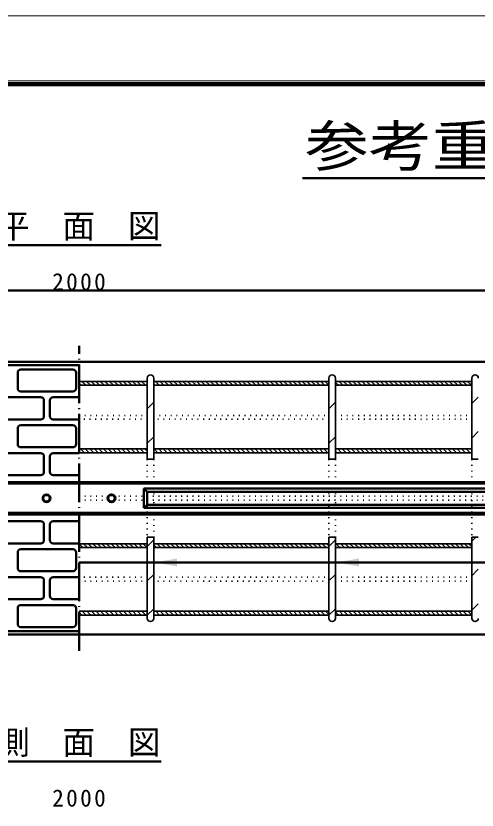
# Model space of a CAD drawing. Units: millimetres, scale not verified. Extents: x -2102 to 2102, y -1485 to 1485.
# Drawn here: x 735 to 1445, y 261 to 1485 of the extents above; entities that cross this region are included whole.
import ezdxf
from ezdxf.enums import TextEntityAlignment as Align

# ---------------------------------------------------------------- set-up
doc = ezdxf.new("R2010")
doc.units = ezdxf.units.MM
doc.header["$LTSCALE"] = 5
doc.linetypes.add('DOTTED', pattern=[1.75, 0.25, -1.5])
doc.linetypes.add('LONG_DASHED_DOTTED', pattern=[15.25, 12, -1.5, 0.25, -1.5])
doc.layers.add('0-0_V-nasSTD', color=7, linetype='Continuous', lineweight=35)
doc.layers.add('0-1_0', color=7, linetype='Continuous', lineweight=50)
doc.styles.add('ＭＳ ゴシック', font='')
doc.styles.get('ＭＳ ゴシック').set_extended_font_data('MS Gothic')

msp = doc.modelspace()

# ---------------------------------------------------------------- linework, layer by layer
at = {"layer": '0-0_V-nasSTD'}
for p, q in [((831.85, 921.841), (936.85, 921.841)), ((831.85, 921.841), (831.85, 921.841)), ((831.85, 919.306), (835.315, 915.841)), ((836.386, 921.841), (842.386, 915.841)), ((843.457, 921.841), (849.457, 915.841)), ((850.528, 921.841), (856.528, 915.841)), ((857.599, 921.841), (863.599, 915.841)), ((864.67, 921.841), (870.67, 915.841)), ((871.742, 921.841), (877.742, 915.841)), ((878.813, 921.841), (884.813, 915.841)), ((885.884, 921.841), (891.884, 915.841)), ((892.955, 921.841), (898.955, 915.841)), ((900.026, 921.841), (906.026, 915.841)), ((907.097, 921.841), (913.097, 915.841)), ((914.168, 921.841), (920.168, 915.841)), ((921.239, 921.841), (927.239, 915.841)), ((928.31, 921.841), (934.31, 915.841)), ((935.381, 921.841), (936.85, 920.372)), ((936.85, 926.841), (936.85, 801.841)), ((946.85, 926.841), (946.85, 801.841)), ((946.85, 921.841), (1216.85, 921.841)), ((949.523, 921.841), (955.523, 915.841)), ((956.594, 921.841), (962.594, 915.841)), ((963.665, 921.841), (969.665, 915.841)), ((970.736, 921.841), (976.736, 915.841)), ((977.808, 921.841), (983.808, 915.841)), ((984.879, 921.841), (990.879, 915.841)), ((991.95, 921.841), (997.95, 915.841)), ((999.021, 921.841), (1005.021, 915.841)), ((1006.092, 921.841), (1012.092, 915.841)), ((1013.163, 921.841), (1019.163, 915.841)), ((1020.234, 921.841), (1026.234, 915.841)), ((1027.305, 921.841), (1033.305, 915.841)), ((1034.376, 921.841), (1040.376, 915.841)), ((1041.447, 921.841), (1047.447, 915.841)), ((1048.518, 921.841), (1054.518, 915.841)), ((1055.589, 921.841), (1061.589, 915.841)), ((1062.66, 921.841), (1068.66, 915.841)), ((1069.731, 921.841), (1075.731, 915.841)), ((1076.802, 921.841), (1082.802, 915.841)), ((1083.874, 921.841), (1089.874, 915.841)), ((1090.945, 921.841), (1096.945, 915.841)), ((1098.016, 921.841), (1104.016, 915.841)), ((1105.087, 921.841), (1111.087, 915.841)), ((1112.158, 921.841), (1118.158, 915.841)), ((1119.229, 921.841), (1125.229, 915.841)), ((1126.3, 921.841), (1132.3, 915.841)), ((1133.371, 921.841), (1139.371, 915.841)), ((1140.442, 921.841), (1146.442, 915.841)), ((1147.513, 921.841), (1153.513, 915.841)), ((1154.584, 921.841), (1160.584, 915.841)), ((1161.655, 921.841), (1167.655, 915.841)), ((1168.726, 921.841), (1174.726, 915.841)), ((1175.797, 921.841), (1181.797, 915.841)), ((1182.868, 921.841), (1188.868, 915.841)), ((1189.94, 921.841), (1195.94, 915.841)), ((1197.011, 921.841), (1203.011, 915.841)), ((1204.082, 921.841), (1210.082, 915.841)), ((1211.153, 921.841), (1216.85, 916.143)), ((1216.85, 926.841), (1216.85, 801.841)), ((1226.85, 926.841), (1226.85, 801.841)), ((1226.85, 921.841), (1436.85, 921.841)), ((1226.85, 920.286), (1231.295, 915.841)), ((1232.366, 921.841), (1238.366, 915.841)), ((1239.437, 921.841), (1245.437, 915.841)), ((1246.508, 921.841), (1252.508, 915.841)), ((1253.579, 921.841), (1259.579, 915.841)), ((1260.65, 921.841), (1266.65, 915.841)), ((1267.721, 921.841), (1273.721, 915.841)), ((1274.792, 921.841), (1280.792, 915.841)), ((1281.863, 921.841), (1287.863, 915.841)), ((1288.935, 921.841), (1294.935, 915.841)), ((1296.006, 921.841), (1302.006, 915.841)), ((1303.077, 921.841), (1309.077, 915.841)), ((1310.148, 921.841), (1316.148, 915.841)), ((1317.219, 921.841), (1323.219, 915.841)), ((1324.29, 921.841), (1330.29, 915.841)), ((1331.361, 921.841), (1337.361, 915.841)), ((1338.432, 921.841), (1344.432, 915.841)), ((1345.503, 921.841), (1351.503, 915.841)), ((1352.574, 921.841), (1358.574, 915.841)), ((1359.645, 921.841), (1365.645, 915.841)), ((1366.716, 921.841), (1372.716, 915.841)), ((1373.787, 921.841), (1379.787, 915.841)), ((1380.858, 921.841), (1386.858, 915.841)), ((1387.929, 921.841), (1393.929, 915.841)), ((1395.001, 921.841), (1401.001, 915.841)), ((1402.072, 921.841), (1408.072, 915.841)), ((1409.143, 921.841), (1415.143, 915.841)), ((1416.214, 921.841), (1422.214, 915.841)), ((1423.285, 921.841), (1429.285, 915.841)), ((1430.356, 921.841), (1436.356, 915.841)), ((1436.85, 926.841), (1436.85, 801.841)), ((831.85, 915.841), (936.85, 915.841)), ((831.85, 915.841), (831.85, 915.841)), ((946.85, 917.443), (948.452, 915.841)), ((946.85, 915.841), (1216.85, 915.841)), ((1226.85, 915.841), (1436.85, 915.841)), ((1436.85, 887.624), (1446.85, 897.624)), ((936.85, 879.756), (946.85, 889.756)), ((1216.85, 879.756), (1226.85, 889.756)), ((1436.85, 834.591), (1446.85, 844.591)), ((936.85, 826.723), (946.85, 836.723)), ((1216.85, 826.723), (1226.85, 836.723)), ((831.85, 817.841), (936.85, 817.841)), ((831.85, 817.841), (831.85, 817.841)), ((831.85, 813.24), (833.249, 811.841)), ((831.85, 811.841), (936.85, 811.841)), ((831.85, 811.841), (831.85, 811.841)), ((834.32, 817.841), (840.32, 811.841)), ((841.391, 817.841), (847.391, 811.841)), ((848.462, 817.841), (854.462, 811.841)), ((855.533, 817.841), (861.533, 811.841)), ((862.604, 817.841), (868.604, 811.841)), ((869.675, 817.841), (875.675, 811.841)), ((876.747, 817.841), (882.747, 811.841)), ((883.818, 817.841), (889.818, 811.841)), ((890.889, 817.841), (896.889, 811.841)), ((897.96, 817.841), (903.96, 811.841)), ((905.031, 817.841), (911.031, 811.841)), ((912.102, 817.841), (918.102, 811.841)), ((919.173, 817.841), (925.173, 811.841)), ((926.244, 817.841), (932.244, 811.841)), ((933.315, 817.841), (936.85, 814.306)), ((946.85, 817.841), (1216.85, 817.841)), ((946.85, 811.841), (1216.85, 811.841)), ((947.457, 817.841), (953.457, 811.841)), ((954.528, 817.841), (960.528, 811.841)), ((961.599, 817.841), (967.599, 811.841)), ((968.67, 817.841), (974.67, 811.841)), ((975.742, 817.841), (981.742, 811.841)), ((982.813, 817.841), (988.813, 811.841)), ((989.884, 817.841), (995.884, 811.841)), ((996.955, 817.841), (1002.955, 811.841)), ((1004.026, 817.841), (1010.026, 811.841)), ((1011.097, 817.841), (1017.097, 811.841)), ((1018.168, 817.841), (1024.168, 811.841)), ((1025.239, 817.841), (1031.239, 811.841)), ((1032.31, 817.841), (1038.31, 811.841)), ((1039.381, 817.841), (1045.381, 811.841)), ((1046.452, 817.841), (1052.452, 811.841)), ((1053.523, 817.841), (1059.523, 811.841)), ((1060.594, 817.841), (1066.594, 811.841)), ((1067.665, 817.841), (1073.665, 811.841)), ((1074.736, 817.841), (1080.736, 811.841)), ((1081.808, 817.841), (1087.808, 811.841)), ((1088.879, 817.841), (1094.879, 811.841)), ((1095.95, 817.841), (1101.95, 811.841)), ((1103.021, 817.841), (1109.021, 811.841)), ((1110.092, 817.841), (1116.092, 811.841)), ((1117.163, 817.841), (1123.163, 811.841)), ((1124.234, 817.841), (1130.234, 811.841)), ((1131.305, 817.841), (1137.305, 811.841)), ((1138.376, 817.841), (1144.376, 811.841)), ((1145.447, 817.841), (1151.447, 811.841)), ((1152.518, 817.841), (1158.518, 811.841)), ((1159.589, 817.841), (1165.589, 811.841)), ((1166.66, 817.841), (1172.66, 811.841)), ((1173.731, 817.841), (1179.731, 811.841)), ((1180.802, 817.841), (1186.802, 811.841)), ((1187.874, 817.841), (1193.874, 811.841)), ((1194.945, 817.841), (1200.945, 811.841)), ((1202.016, 817.841), (1208.016, 811.841)), ((1209.087, 817.841), (1215.087, 811.841)), ((1216.158, 817.841), (1216.85, 817.148)), ((1226.85, 817.841), (1436.85, 817.841)), ((1226.85, 814.22), (1229.229, 811.841)), ((1226.85, 811.841), (1436.85, 811.841)), ((1230.3, 817.841), (1236.3, 811.841)), ((1237.371, 817.841), (1243.371, 811.841)), ((1244.442, 817.841), (1250.442, 811.841)), ((1251.513, 817.841), (1257.513, 811.841)), ((1258.584, 817.841), (1264.584, 811.841)), ((1265.655, 817.841), (1271.655, 811.841)), ((1272.726, 817.841), (1278.726, 811.841)), ((1279.797, 817.841), (1285.797, 811.841)), ((1286.868, 817.841), (1292.868, 811.841)), ((1293.94, 817.841), (1299.94, 811.841)), ((1301.011, 817.841), (1307.011, 811.841)), ((1308.082, 817.841), (1314.082, 811.841)), ((1315.153, 817.841), (1321.153, 811.841)), ((1322.224, 817.841), (1328.224, 811.841)), ((1329.295, 817.841), (1335.295, 811.841)), ((1336.366, 817.841), (1342.366, 811.841)), ((1343.437, 817.841), (1349.437, 811.841)), ((1350.508, 817.841), (1356.508, 811.841)), ((1357.579, 817.841), (1363.579, 811.841)), ((1364.65, 817.841), (1370.65, 811.841)), ((1371.721, 817.841), (1377.721, 811.841)), ((1378.792, 817.841), (1384.792, 811.841)), ((1385.863, 817.841), (1391.863, 811.841)), ((1392.935, 817.841), (1398.935, 811.841)), ((1400.006, 817.841), (1406.006, 811.841)), ((1407.077, 817.841), (1413.077, 811.841)), ((1414.148, 817.841), (1420.148, 811.841)), ((1421.219, 817.841), (1427.219, 811.841)), ((1428.29, 817.841), (1434.29, 811.841)), ((1435.361, 817.841), (1436.85, 816.352)), ((936.85, 801.841), (946.85, 801.841)), ((1216.85, 801.841), (1226.85, 801.841)), ((1436.85, 801.841), (1446.85, 801.841)), ((936.85, 681.841), (936.85, 556.841)), ((936.85, 681.841), (946.85, 681.841)), ((936.85, 667.624), (946.85, 677.624)), ((946.85, 681.841), (946.85, 556.841)), ((1216.85, 681.841), (1216.85, 556.841)), ((1216.85, 681.841), (1226.85, 681.841)), ((1216.85, 667.624), (1226.85, 677.624)), ((1226.85, 681.841), (1226.85, 556.841)), ((1436.85, 681.841), (1436.85, 556.841)), ((1436.85, 681.841), (1446.85, 681.841)), ((1436.85, 675.492), (1443.199, 681.841)), ((831.85, 671.841), (936.85, 671.841)), ((831.85, 671.841), (831.85, 671.841)), ((831.85, 671.818), (837.828, 665.841)), ((831.85, 665.841), (936.85, 665.841)), ((831.85, 665.841), (831.85, 665.841)), ((838.899, 671.841), (844.899, 665.841)), ((845.97, 671.841), (851.97, 665.841)), ((853.041, 671.841), (859.041, 665.841)), ((860.112, 671.841), (866.112, 665.841)), ((867.183, 671.841), (873.183, 665.841)), ((874.254, 671.841), (880.254, 665.841)), ((881.325, 671.841), (887.325, 665.841)), ((888.396, 671.841), (894.396, 665.841)), ((895.467, 671.841), (901.467, 665.841)), ((902.538, 671.841), (908.538, 665.841)), ((909.609, 671.841), (915.609, 665.841)), ((916.681, 671.841), (922.681, 665.841)), ((923.752, 671.841), (929.752, 665.841)), ((930.823, 671.841), (936.823, 665.841)), ((946.85, 671.841), (1216.85, 671.841)), ((946.85, 669.955), (950.965, 665.841)), ((946.85, 665.841), (1216.85, 665.841)), ((952.036, 671.841), (958.036, 665.841)), ((959.107, 671.841), (965.107, 665.841)), ((966.178, 671.841), (972.178, 665.841)), ((973.249, 671.841), (979.249, 665.841)), ((980.32, 671.841), (986.32, 665.841)), ((987.391, 671.841), (993.391, 665.841)), ((994.462, 671.841), (1000.462, 665.841)), ((1001.533, 671.841), (1007.533, 665.841)), ((1008.604, 671.841), (1014.604, 665.841)), ((1015.675, 671.841), (1021.675, 665.841)), ((1022.747, 671.841), (1028.747, 665.841)), ((1029.818, 671.841), (1035.818, 665.841)), ((1036.889, 671.841), (1042.889, 665.841)), ((1043.96, 671.841), (1049.96, 665.841)), ((1051.031, 671.841), (1057.031, 665.841)), ((1058.102, 671.841), (1064.102, 665.841)), ((1065.173, 671.841), (1071.173, 665.841)), ((1072.244, 671.841), (1078.244, 665.841)), ((1079.315, 671.841), (1085.315, 665.841)), ((1086.386, 671.841), (1092.386, 665.841)), ((1093.457, 671.841), (1099.457, 665.841)), ((1100.528, 671.841), (1106.528, 665.841)), ((1107.599, 671.841), (1113.599, 665.841)), ((1114.67, 671.841), (1120.67, 665.841)), ((1121.742, 671.841), (1127.742, 665.841)), ((1128.813, 671.841), (1134.813, 665.841)), ((1135.884, 671.841), (1141.884, 665.841)), ((1142.955, 671.841), (1148.955, 665.841)), ((1150.026, 671.841), (1156.026, 665.841)), ((1157.097, 671.841), (1163.097, 665.841)), ((1164.168, 671.841), (1170.168, 665.841)), ((1171.239, 671.841), (1177.239, 665.841)), ((1178.31, 671.841), (1184.31, 665.841)), ((1185.381, 671.841), (1191.381, 665.841)), ((1192.452, 671.841), (1198.452, 665.841)), ((1199.523, 671.841), (1205.523, 665.841)), ((1206.594, 671.841), (1212.594, 665.841)), ((1213.665, 671.841), (1216.85, 668.656)), ((1226.85, 671.841), (1436.85, 671.841)), ((1226.85, 665.841), (1436.85, 665.841)), ((1227.808, 671.841), (1233.808, 665.841)), ((1234.879, 671.841), (1240.879, 665.841)), ((1241.95, 671.841), (1247.95, 665.841)), ((1249.021, 671.841), (1255.021, 665.841)), ((1256.092, 671.841), (1262.092, 665.841)), ((1263.163, 671.841), (1269.163, 665.841)), ((1270.234, 671.841), (1276.234, 665.841)), ((1277.305, 671.841), (1283.305, 665.841)), ((1284.376, 671.841), (1290.376, 665.841)), ((1291.447, 671.841), (1297.447, 665.841)), ((1298.518, 671.841), (1304.518, 665.841)), ((1305.589, 671.841), (1311.589, 665.841)), ((1312.66, 671.841), (1318.66, 665.841)), ((1319.731, 671.841), (1325.731, 665.841)), ((1326.802, 671.841), (1332.802, 665.841)), ((1333.874, 671.841), (1339.874, 665.841)), ((1340.945, 671.841), (1346.945, 665.841)), ((1348.016, 671.841), (1354.016, 665.841)), ((1355.087, 671.841), (1361.087, 665.841)), ((1362.158, 671.841), (1368.158, 665.841)), ((1369.229, 671.841), (1375.229, 665.841)), ((1376.3, 671.841), (1382.3, 665.841)), ((1383.371, 671.841), (1389.371, 665.841)), ((1390.442, 671.841), (1396.442, 665.841)), ((1397.513, 671.841), (1403.513, 665.841)), ((1404.584, 671.841), (1410.584, 665.841)), ((1411.655, 671.841), (1417.655, 665.841)), ((1418.726, 671.841), (1424.726, 665.841)), ((1425.797, 671.841), (1431.797, 665.841)), ((1432.868, 671.841), (1436.85, 667.859)), ((936.85, 614.591), (946.85, 624.591)), ((1216.85, 614.591), (1226.85, 624.591)), ((1436.85, 622.459), (1446.85, 632.459)), ((831.85, 582.249), (831.85, 582.249)), ((1436.85, 569.426), (1446.85, 579.426)), ((831.85, 567.841), (936.85, 567.841)), ((831.85, 567.841), (831.85, 567.841)), ((831.85, 565.752), (835.762, 561.841)), ((836.833, 567.841), (842.833, 561.841)), ((843.904, 567.841), (849.904, 561.841)), ((850.975, 567.841), (856.975, 561.841)), ((858.046, 567.841), (864.046, 561.841)), ((865.117, 567.841), (871.117, 561.841)), ((872.188, 567.841), (878.188, 561.841)), ((879.259, 567.841), (885.259, 561.841)), ((886.33, 567.841), (892.33, 561.841)), ((893.401, 567.841), (899.401, 561.841)), ((900.472, 567.841), (906.472, 561.841)), ((907.543, 567.841), (913.543, 561.841)), ((914.615, 567.841), (920.615, 561.841)), ((921.686, 567.841), (927.686, 561.841)), ((928.757, 567.841), (934.757, 561.841)), ((935.828, 567.841), (936.85, 566.818)), ((936.85, 561.558), (946.85, 571.558)), ((946.85, 567.841), (1216.85, 567.841)), ((946.85, 563.889), (948.899, 561.841)), ((949.97, 567.841), (955.97, 561.841)), ((957.041, 567.841), (963.041, 561.841)), ((964.112, 567.841), (970.112, 561.841)), ((971.183, 567.841), (977.183, 561.841)), ((978.254, 567.841), (984.254, 561.841)), ((985.325, 567.841), (991.325, 561.841)), ((992.396, 567.841), (998.396, 561.841)), ((999.467, 567.841), (1005.467, 561.841)), ((1006.538, 567.841), (1012.538, 561.841)), ((1013.609, 567.841), (1019.609, 561.841)), ((1020.681, 567.841), (1026.681, 561.841)), ((1027.752, 567.841), (1033.752, 561.841)), ((1034.823, 567.841), (1040.823, 561.841)), ((1041.894, 567.841), (1047.894, 561.841)), ((1048.965, 567.841), (1054.965, 561.841)), ((1056.036, 567.841), (1062.036, 561.841)), ((1063.107, 567.841), (1069.107, 561.841)), ((1070.178, 567.841), (1076.178, 561.841)), ((1077.249, 567.841), (1083.249, 561.841)), ((1084.32, 567.841), (1090.32, 561.841)), ((1091.391, 567.841), (1097.391, 561.841)), ((1098.462, 567.841), (1104.462, 561.841)), ((1105.533, 567.841), (1111.533, 561.841)), ((1112.604, 567.841), (1118.604, 561.841)), ((1119.675, 567.841), (1125.675, 561.841)), ((1126.747, 567.841), (1132.747, 561.841)), ((1133.818, 567.841), (1139.818, 561.841)), ((1140.889, 567.841), (1146.889, 561.841)), ((1147.96, 567.841), (1153.96, 561.841)), ((1155.031, 567.841), (1161.031, 561.841)), ((1162.102, 567.841), (1168.102, 561.841)), ((1169.173, 567.841), (1175.173, 561.841)), ((1176.244, 567.841), (1182.244, 561.841)), ((1183.315, 567.841), (1189.315, 561.841)), ((1190.386, 567.841), (1196.386, 561.841)), ((1197.457, 567.841), (1203.457, 561.841)), ((1204.528, 567.841), (1210.528, 561.841)), ((1211.599, 567.841), (1216.85, 562.59)), ((1216.85, 561.558), (1226.85, 571.558)), ((1226.85, 567.841), (1436.85, 567.841)), ((1226.85, 566.732), (1231.742, 561.841)), ((1232.813, 567.841), (1238.813, 561.841)), ((1239.884, 567.841), (1245.884, 561.841)), ((1246.955, 567.841), (1252.955, 561.841)), ((1254.026, 567.841), (1260.026, 561.841)), ((1261.097, 567.841), (1267.097, 561.841)), ((1268.168, 567.841), (1274.168, 561.841)), ((1275.239, 567.841), (1281.239, 561.841)), ((1282.31, 567.841), (1288.31, 561.841)), ((1289.381, 567.841), (1295.381, 561.841)), ((1296.452, 567.841), (1302.452, 561.841)), ((1303.523, 567.841), (1309.523, 561.841)), ((1310.594, 567.841), (1316.594, 561.841)), ((1317.665, 567.841), (1323.665, 561.841)), ((1324.736, 567.841), (1330.736, 561.841)), ((1331.808, 567.841), (1337.808, 561.841)), ((1338.879, 567.841), (1344.879, 561.841)), ((1345.95, 567.841), (1351.95, 561.841)), ((1353.021, 567.841), (1359.021, 561.841)), ((1360.092, 567.841), (1366.092, 561.841)), ((1367.163, 567.841), (1373.163, 561.841)), ((1374.234, 567.841), (1380.234, 561.841)), ((1381.305, 567.841), (1387.305, 561.841)), ((1388.376, 567.841), (1394.376, 561.841)), ((1395.447, 567.841), (1401.447, 561.841)), ((1402.518, 567.841), (1408.518, 561.841)), ((1409.589, 567.841), (1415.589, 561.841)), ((1416.66, 567.841), (1422.66, 561.841)), ((1423.731, 567.841), (1429.731, 561.841)), ((1430.802, 567.841), (1436.802, 561.841)), ((831.85, 561.841), (936.85, 561.841)), ((831.85, 561.841), (831.85, 561.841)), ((946.85, 561.841), (1216.85, 561.841)), ((1226.85, 561.841), (1436.85, 561.841))]:
    msp.add_line(p, q, dxfattribs=at)
at = {"layer": '0-0_V-nasSTD', "linetype": 'DOTTED'}
for p, q in [((831.85, 869.556), (936.85, 869.556)), ((946.85, 869.556), (1216.85, 869.556)), ((1226.85, 869.556), (1436.85, 869.556)), ((936.85, 863.556), (831.85, 863.556)), ((1216.85, 863.556), (946.85, 863.556)), ((1226.85, 863.556), (1436.85, 863.556)), ((936.85, 801.841), (936.85, 744.841)), ((946.85, 801.841), (946.85, 744.841)), ((1216.85, 801.841), (1216.85, 744.841)), ((1226.85, 801.841), (1226.85, 744.841)), ((1436.85, 801.841), (1436.85, 744.841)), ((831.85, 744.841), (1806.85, 744.841)), ((831.85, 738.841), (1806.85, 738.841)), ((936.85, 738.841), (936.85, 681.841)), ((946.85, 681.841), (946.85, 738.841)), ((1216.85, 738.841), (1216.85, 681.841)), ((1226.85, 681.841), (1226.85, 738.841)), ((1436.85, 738.841), (1436.85, 681.841)), ((936.85, 620.126), (831.85, 620.126)), ((831.85, 614.126), (936.85, 614.126)), ((946.85, 620.126), (1216.85, 620.126)), ((1216.85, 614.126), (946.85, 614.126)), ((1226.85, 620.126), (1436.85, 620.126)), ((1226.85, 614.126), (1436.85, 614.126))]:
    msp.add_line(p, q, dxfattribs=at)
at = {"layer": '0-0_V-nasSTD', "lineweight": 50}
msp.add_line((831.85, 642.983), (1934.85, 642.983), dxfattribs=at)
at = {"layer": '0-0_V-nasSTD', "lineweight": 18}
for points in [[(-2102.5, -1485), (-2102.5, 1485), (2102.5, 1485), (2102.5, -1485)], [(-2002.5, -1385), (-2002.5, 1385), (2002.5, 1385), (2002.5, -1385)]]:
    msp.add_lwpolyline(points, close=True, dxfattribs=at)
at = {"layer": '0-0_V-nasSTD', "lineweight": 100}
msp.add_lwpolyline([(1997.5, -1380), (1997.5, 1380), (-1997.5, 1380)], dxfattribs=at)
at = {"layer": '0-0_V-nasSTD', "lineweight": 50}
for centre, radius in [((781.85, 741.841), 6), ((781.85, 741.841), 5), ((881.85, 741.841), 6), ((881.85, 741.841), 6), ((881.85, 741.841), 5), ((881.85, 741.841), 5)]:
    msp.add_circle(centre, radius, dxfattribs=at)
at = {"layer": '0-0_V-nasSTD'}
for centre, start, end in [((941.85, 926.841), 0, 180), ((1221.85, 926.841), 0, 180), ((1441.85, 926.841), 0, 180), ((941.85, 556.841), 180, 0), ((1221.85, 556.841), 180, 0), ((1441.85, 556.841), 180, 0)]:
    msp.add_arc(centre, 5, start, end, dxfattribs=at)
for points in [[(946.85, 642.983), (982.85, 636.983), (982.85, 648.983)], [(1226.85, 642.983), (1262.85, 636.983), (1262.85, 648.983)]]:
    msp.add_solid(points, dxfattribs=at)
at = {"layer": '0-1_0'}
for p, q in [((1176.036, 1234.753), (1898.036, 1234.753)), ((705.447, 1131.841), (958.254, 1131.841)), ((-168.15, 1061.841), (1831.85, 1061.841)), ((1831.85, 951.841), (-168.15, 951.841)), ((-168.15, 946.841), (831.85, 946.841)), ((737.35, 935.341), (737.35, 911.341)), ((742.35, 940.341), (822.35, 940.341)), ((827.35, 935.341), (827.35, 911.341)), ((742.35, 906.341), (822.35, 906.341)), ((692.85, 897.341), (772.85, 897.341)), ((791.85, 897.341), (831.85, 897.341)), ((777.85, 892.341), (777.85, 868.341)), ((786.85, 868.341), (786.85, 892.341)), ((692.85, 863.341), (772.85, 863.341)), ((791.85, 863.341), (831.85, 863.341)), ((737.35, 849.341), (737.35, 825.341)), ((742.35, 854.341), (822.35, 854.341)), ((827.35, 849.341), (827.35, 825.341)), ((742.35, 820.341), (822.35, 820.341)), ((692.85, 811.341), (772.85, 811.341)), ((791.85, 811.341), (831.85, 811.341)), ((777.85, 806.341), (777.85, 782.341)), ((786.85, 782.341), (786.85, 806.341)), ((692.85, 777.341), (772.85, 777.341)), ((791.85, 777.341), (831.85, 777.341)), ((1831.85, 766.841), (-168.15, 766.841)), ((1831.85, 764.341), (-168.15, 764.341)), ((931.85, 756.841), (1731.85, 756.841)), ((931.85, 726.841), (931.85, 756.841)), ((936.85, 751.841), (931.85, 756.841)), ((931.85, 756.841), (1731.85, 756.841)), ((931.85, 726.841), (931.85, 756.841)), ((936.85, 751.841), (931.85, 756.841)), ((936.85, 751.841), (1726.85, 751.841)), ((936.85, 731.841), (936.85, 751.841)), ((936.85, 751.841), (1726.85, 751.841)), ((936.85, 731.841), (936.85, 751.841)), ((936.85, 731.841), (931.85, 726.841)), ((936.85, 731.841), (931.85, 726.841)), ((931.85, 726.841), (1731.85, 726.841)), ((931.85, 726.841), (1731.85, 726.841)), ((936.85, 731.841), (1726.85, 731.841)), ((936.85, 731.841), (1726.85, 731.841)), ((1831.85, 719.341), (-168.15, 719.341)), ((-168.15, 716.841), (1831.85, 716.841)), ((692.85, 706.341), (772.85, 706.341)), ((777.85, 677.341), (777.85, 701.341)), ((786.85, 701.341), (786.85, 677.341)), ((791.85, 706.341), (831.85, 706.341)), ((692.85, 672.341), (772.85, 672.341)), ((742.35, 663.341), (822.35, 663.341)), ((791.85, 672.341), (831.85, 672.341)), ((737.35, 634.341), (737.35, 658.341)), ((827.35, 634.341), (827.35, 658.341)), ((742.35, 629.341), (822.35, 629.341)), ((692.85, 620.341), (772.85, 620.341)), ((777.85, 591.341), (777.85, 615.341)), ((786.85, 615.341), (786.85, 591.341)), ((791.85, 620.341), (831.85, 620.341)), ((692.85, 586.341), (772.85, 586.341)), ((742.35, 577.341), (822.35, 577.341)), ((791.85, 586.341), (831.85, 586.341)), ((737.35, 548.341), (737.35, 572.341)), ((827.35, 548.341), (827.35, 572.341)), ((742.35, 543.341), (822.35, 543.341)), ((-168.15, 536.841), (831.85, 536.841)), ((-168.15, 531.841), (1831.85, 531.841)), ((705.447, 336.38), (958.254, 336.38))]:
    msp.add_line(p, q, dxfattribs=at)
at = {"layer": '0-1_0', "linetype": 'LONG_DASHED_DOTTED'}
msp.add_line((831.85, 506.841), (831.85, 976.841), dxfattribs=at)
at = {"layer": '0-1_0'}
for centre, start, end in [((742.35, 935.341), 90, 180), ((822.35, 935.341), 0, 90), ((742.35, 911.341), 180, 270), ((822.35, 911.341), 270, 0), ((772.85, 892.341), 0, 90), ((791.85, 892.341), 90, 180), ((772.85, 868.341), 270, 0), ((791.85, 868.341), 180, 270), ((742.35, 849.341), 90, 180), ((822.35, 849.341), 0, 90), ((742.35, 825.341), 180, 270), ((822.35, 825.341), 270, 0), ((772.85, 806.341), 0, 90), ((791.85, 806.341), 90, 180), ((772.85, 782.341), 270, 0), ((791.85, 782.341), 180, 270), ((772.85, 701.341), 0, 90), ((791.85, 701.341), 90, 180), ((772.85, 677.341), 270, 0), ((791.85, 677.341), 180, 270), ((742.35, 658.341), 90, 180), ((822.35, 658.341), 0, 90), ((742.35, 634.341), 180, 270), ((822.35, 634.341), 270, 0), ((772.85, 615.341), 0, 90), ((791.85, 615.341), 90, 180), ((772.85, 591.341), 270, 0), ((791.85, 591.341), 180, 270), ((742.35, 572.341), 90, 180), ((822.35, 572.341), 0, 90), ((742.35, 548.341), 180, 270), ((822.35, 548.341), 270, 0)]:
    msp.add_arc(centre, 5, start, end, dxfattribs=at)

# ---------------------------------------------------------------- texts
at = {"layer": '0-0_V-nasSTD', "style": 'ＭＳ ゴシック', "width": 1.15}
msp.add_text('参考重量\u3000576kg', height=62.32, dxfattribs=at).set_placement((1180.036, 1234.753), align=Align.BOTTOM_LEFT)
at = {"layer": '0-0_V-nasSTD', "style": 'ＭＳ ゴシック'}
for s, p in [('平\u3000面\u3000図', (705.447, 1131.841)), ('側\u3000面\u3000図', (705.447, 336.38))]:
    msp.add_text(s, height=36.95, dxfattribs=at).set_placement(p, align=Align.BOTTOM_LEFT)
at = {"layer": '0-0_V-nasSTD', "char_height": 26.39, "attachment_point": 7, "style": 'ＭＳ ゴシック'}
for insert in [(790.45, 1061.841), (790.45, 266.38)]:
    msp.add_mtext('\\T1.2;2000', dxfattribs=dict(at, insert=insert))

doc.saveas('drawing.dxf')
